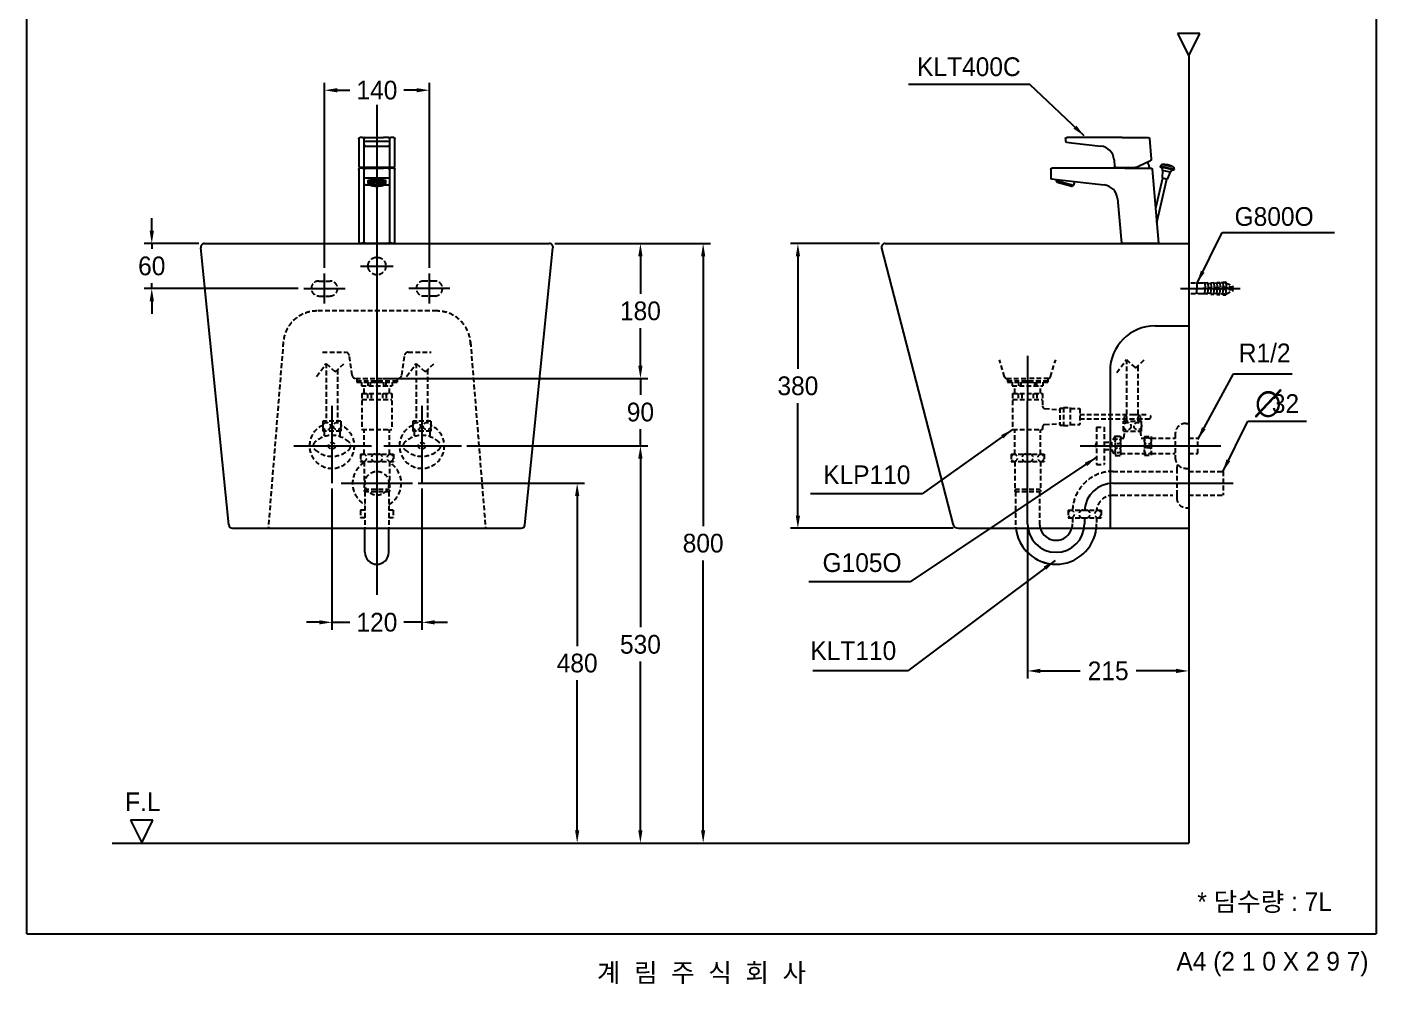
# Model space of a CAD drawing. Header units: millimetres. Extents: x 0 to 1800, y -67 to 2530.
# Drawn here: x 0 to 1800, y -67 to 1210 of the extents above; entities that cross this region are included whole.
import ezdxf
from ezdxf.enums import TextEntityAlignment as Align
from ezdxf.lldxf.tags import DXFTag

# ---------------------------------------------------------------- set-up
doc = ezdxf.new("R2010")
doc.units = ezdxf.units.MM
doc.linetypes.add('DASHED2', pattern=[9.525, 6.35, -3.175])
doc.layers.get('Defpoints').update_dxf_attribs({"color": 1})
for name, color, linetype in [('TEXT', 7, 'Continuous'), ('내부선 및 부속', 4, 'Continuous'), ('도각라인', 255, 'Continuous'), ('외형선', 3, 'Continuous'), ('점선', 6, 'DASHED2'), ('중심선', 1, 'DASHED'), ('치수선', 7, 'Continuous')]:
    doc.layers.add(name, color=color, linetype=linetype)
doc.styles.add('____', font='')
doc.styles.add('타이틀', font='H2GTRM.TTF', dxfattribs={"height": 25})
doc.styles.get('____').set_extended_font_data('굴림')
tags = doc.linetypes.add('DASHDOT', pattern=[70, 31, -13, 13, -13]).pattern_tags.tags
tags[10:11] = [DXFTag(74, 4), DXFTag(75, 0), DXFTag(340, '0'), DXFTag(46, 0.0), DXFTag(50, 0.0), DXFTag(44, 0.0), DXFTag(45, 0.0)]
tags[8:9] = [DXFTag(74, 4), DXFTag(75, 0), DXFTag(340, '0'), DXFTag(46, 0.0), DXFTag(50, 0.0), DXFTag(44, 0.0), DXFTag(45, 0.0)]
tags[6:7] = [DXFTag(74, 4), DXFTag(75, 0), DXFTag(340, '0'), DXFTag(46, 0.0), DXFTag(50, 0.0), DXFTag(44, 0.0), DXFTag(45, 0.0)]
tags[4:5] = [DXFTag(74, 4), DXFTag(75, 0), DXFTag(340, '0'), DXFTag(46, 0.0), DXFTag(50, 0.0), DXFTag(44, 0.0), DXFTag(45, 0.0)]
tags = doc.linetypes.add('DASHED', pattern=[25.72, 12.86, -12.86]).pattern_tags.tags
tags[6:7] = [DXFTag(74, 4), DXFTag(75, 0), DXFTag(340, '0'), DXFTag(46, 0.0), DXFTag(50, 0.0), DXFTag(44, 0.0), DXFTag(45, 0.0)]
tags[4:5] = [DXFTag(74, 4), DXFTag(75, 0), DXFTag(340, '0'), DXFTag(46, 0.0), DXFTag(50, 0.0), DXFTag(44, 0.0), DXFTag(45, 0.0)]
doc.dimstyles.new('MSADIM', dxfattribs={"dimtxt": 33, "dimasz": 17, "dimexe": 10, "dimexo": 7.5, "dimgap": 10, "dimtad": 0, "dimtih": 1, "dimtoh": 1, "dimdec": 0, "dimzin": 1, "dimdsep": 46, "dimtxsty": '____', "dimcen": 11.25, "dimadec": 0, "dimazin": 0, "dimtfac": 1, "dimtdec": 0, "dimtix": 1, "dimtmove": 0, "dimatfit": 3, "dimfxl": 0, "dimtolj": 1, "dimtzin": 1, "dimarcsym": 0})

# ---------------------------------------------------------------- blocks, each defined once
blk = doc.blocks.new('*D4')
at = {"layer": 'Defpoints', "color": 0, "linetype": 'Continuous'}
for p in [(236.9, 921.3), (166.5, 861.3), (369.4, 861.3)]:
    blk.add_point(p, dxfattribs=at)
at = {"layer": '치수선', "color": 0, "linetype": 'Continuous', "lineweight": -2}
for p, q in [((166.5, 938.3), (166.5, 955.3)), ((229.4, 921.3), (156.5, 921.3)), ((166.5, 921.3), (166.5, 914.2)), ((166.5, 861.3), (166.5, 868.5)), ((361.9, 861.3), (156.5, 861.3)), ((166.5, 844.3), (166.5, 827.3))]:
    blk.add_line(p, q, dxfattribs=at)
at = {"layer": '치수선', "color": 0, "linetype": 'Continuous'}
for points in [[(163.7, 938.3), (169.4, 938.3), (166.5, 921.3)], [(163.7, 844.3), (169.4, 844.3), (166.5, 861.3)]]:
    blk.add_solid(points, dxfattribs=at)
at = {"layer": '치수선', "color": 0, "linetype": 'Continuous', "insert": (166.5, 891.3), "char_height": 25, "attachment_point": 5, "style": '____'}
blk.add_mtext('\\A1;60', dxfattribs=at)
blk = doc.blocks.new('*D5')
at = {"layer": 'Defpoints', "color": 0, "linetype": 'Continuous'}
for p in [(1028.6, 921.3), (1145.1, 921.3), (1243.1, 541.3)]:
    blk.add_point(p, dxfattribs=at)
at = {"layer": '치수선', "color": 0, "linetype": 'Continuous', "lineweight": -2}
for p, q in [((1137.6, 921.3), (1018.6, 921.3)), ((1028.6, 904.3), (1028.6, 754.2)), ((1028.6, 558.3), (1028.6, 708.5)), ((1235.6, 541.3), (1018.6, 541.3))]:
    blk.add_line(p, q, dxfattribs=at)
at = {"layer": '치수선', "color": 0, "linetype": 'Continuous'}
for points in [[(1025.8, 904.3), (1031.5, 904.3), (1028.6, 921.3)], [(1025.8, 558.3), (1031.5, 558.3), (1028.6, 541.3)]]:
    blk.add_solid(points, dxfattribs=at)
at = {"layer": '치수선', "color": 0, "linetype": 'Continuous', "insert": (1028.6, 731.3), "char_height": 25, "attachment_point": 5, "style": '____'}
blk.add_mtext('\\A1;380', dxfattribs=at)
blk = doc.blocks.new('824')
at = {"layer": '내부선 및 부속', "linetype": 'Continuous'}
for p, q in [((12046.6, -6131.1), (12046.6, -6167.8)), ((12051.7, -6129.6), (12048.1, -6129.6)), ((12051.7, -6129.6), (12055.1, -6129.6)), ((12053.6, -6135), (12053.6, -6131.1)), ((12053.6, -6139.4), (12053.6, -6135)), ((12055.1, -6129.6), (12061.6, -6129.6)), ((12061.6, -6129.6), (12079.6, -6129.6)), ((12061.6, -6134.2), (12079.6, -6134.2)), ((12086.1, -6129.6), (12079.6, -6129.6)), ((12086.1, -6129.6), (12089.5, -6129.6)), ((12087.6, -6131.1), (12087.6, -6135)), ((12087.6, -6135), (12087.6, -6139.4)), ((12093.1, -6129.6), (12089.5, -6129.6)), ((12094.6, -6167.8), (12094.6, -6131.1)), ((12053.6, -6158.9), (12053.6, -6139.4)), ((12055.1, -6140.9), (12086.1, -6140.9)), ((12087.6, -6139.4), (12087.6, -6158.9)), ((12046.6, -6172), (12046.6, -6270.5)), ((12051.7, -6170.5), (12048.1, -6170.5)), ((12051.7, -6169.5), (12048.2, -6169.5)), ((12055.1, -6169.5), (12051.7, -6169.5)), ((12051.7, -6170.5), (12055.1, -6170.5)), ((12053.6, -6168), (12053.6, -6158.9)), ((12053.6, -6184), (12053.6, -6172)), ((12086.1, -6169.5), (12055.1, -6169.5)), ((12055.1, -6170.5), (12061.6, -6170.5)), ((12061.6, -6170.5), (12079.6, -6170.5)), ((12086.1, -6170.5), (12079.6, -6170.5)), ((12089.5, -6169.5), (12086.1, -6169.5)), ((12086.1, -6170.5), (12089.5, -6170.5)), ((12087.6, -6158.9), (12087.6, -6168)), ((12087.6, -6172), (12087.6, -6184)), ((12093, -6169.5), (12089.5, -6169.5)), ((12093.1, -6170.5), (12089.5, -6170.5)), ((12094.6, -6270.5), (12094.6, -6172)), ((12053.6, -6191.2), (12053.6, -6184)), ((12053.6, -6210.7), (12053.6, -6191.2)), ((12058.6, -6186.8), (12058.6, -6189.8)), ((12059.3, -6191.3), (12060.4, -6192.2)), ((12061.6, -6183.3), (12079.6, -6183.3)), ((12080.9, -6192.2), (12081.9, -6191.3)), ((12082.6, -6189.8), (12082.6, -6186.8)), ((12087.6, -6184), (12087.6, -6191.2)), ((12087.6, -6191.2), (12087.6, -6210.7)), ((12055.1, -6192.7), (12061.1, -6192.7)), ((12080.2, -6192.7), (12086.1, -6192.7)), ((12053.6, -6270.5), (12053.6, -6210.7)), ((12087.6, -6210.7), (12087.6, -6270.5)), ((12046.6, -6270.5), (12050.4, -6270.5)), ((12048.3, -6270.5), (12048.3, -6271)), ((12048.3, -6271), (12092.9, -6271)), ((12053.6, -6270.5), (12050.4, -6270.5)), ((12055.1, -6270.5), (12053.6, -6270.5)), ((12055.1, -6270.5), (12086.1, -6270.5)), ((12087.6, -6270.5), (12086.1, -6270.5)), ((12090.8, -6270.5), (12087.6, -6270.5)), ((12090.8, -6270.5), (12094.6, -6270.5)), ((12092.9, -6270.5), (12092.9, -6271))]:
    blk.add_line(p, q, dxfattribs=at)
at = {"layer": '내부선 및 부속', "linetype": 'Continuous', "extrusion": (0, 0, -1)}
for centre, start, end in [((-12048.1, -6131.1), 359.9924, 90), ((-12086.1, -6131.1), 90, 180), ((-12093.1, -6131.1), 90, 179.8347), ((-12048.1, -6172), 359.9924, 90), ((-12055.1, -6168), 270, 0), ((-12086.1, -6168), 180, 270), ((-12093.1, -6172), 90, 179.8347)]:
    blk.add_arc(centre, 1.5, start, end, dxfattribs=at)
at = {"layer": '내부선 및 부속', "linetype": 'Continuous'}
for centre, start, end in [((12055.1, -6131.1), 90, 180), ((12055.1, -6172), 90, 180), ((12086.1, -6172), 0, 90)]:
    blk.add_arc(centre, 1.5, start, end, dxfattribs=at)
at = {"layer": '내부선 및 부속', "linetype": 'Continuous', "extrusion": (0, 0, -1)}
for centre, major_axis, ratio, start_param, end_param in [((12061.6, -6135), (-8, 0), 0.092563, 0, 1.570796), ((12079.6, -6135), (-8, 0), 0.092563, 1.570796, 3.141593), ((12061.6, -6184), (-8, 0), 0.091981, 0, 1.570796), ((12070.6, -6186.8), (-12, 0), 0.113751, 0, 1.570796), ((12070.6, -6186.8), (-12, 0), 0.113751, 1.570796, 3.141593), ((12079.6, -6184), (-8, 0), 0.091981, 1.570796, 3.141593)]:
    blk.add_ellipse(centre, major_axis=major_axis, ratio=ratio, start_param=start_param, end_param=end_param, dxfattribs=at)
at = {"layer": '내부선 및 부속', "linetype": 'Continuous'}
for centre, major_axis, ratio, start_param, end_param in [((12055.1, -6139.4), (1.5, 0), 0.993573, 3.141593, 4.712389), ((12086.1, -6139.4), (-1.5, 0), 0.993573, 1.570796, 3.141593), ((12093, -6168), (0, 1.5), 0.99582, 3.141593, 4.704399), ((12055.1, -6191.2), (1.5, 0), 0.993653, 3.141593, 4.712389), ((12070.6, -6190.4), (11.7, 0), 0.258819, 0, 3.416482), ((12070.6, -6189.8), (-12, 0), 0.258819, 3.141593, 6.283185), ((12070.6, -6189.8), (-12, 0), 0.258819, 0, 0.003534), ((12070.6, -6191.5), (-10.6, 0), 0.258819, 2.870336, 6.283185), ((12070.6, -6191.5), (-10.6, 0), 0.258819, 0, 0.286278), ((12070.6, -6191.1), (9.5, 0), 0.258819, 3.146403, 6.283185), ((12070.6, -6189.7), (8.9, 0), 0.258819, 3.424925, 6.002013), ((12070.6, -6190.4), (11.7, 0), 0.258819, 6.01183, 6.283185), ((12086.1, -6191.2), (-1.5, 0), 0.993653, 1.570796, 3.141593)]:
    blk.add_ellipse(centre, major_axis=major_axis, ratio=ratio, start_param=start_param, end_param=end_param, dxfattribs=at)
for major_axis in [(10.3, 0), (-10, 0)]:
    blk.add_ellipse((12070.6, -6191.6), major_axis=major_axis, ratio=0.258819, dxfattribs=at)
for points, knots in [([(12046.6, -6167.8), (12046.6, -6167.9), (12046.6, -6168.1), (12046.7, -6168.4), (12046.9, -6168.8), (12047.2, -6169.1), (12047.4, -6169.3), (12047.6, -6169.3), (12048.2, -6169.5)], [0, 0, 0, 0, 0.177252, 0.36794, 0.557618, 0.747896, 0.951306, 1, 1, 1, 1]), ([(12093.6, -6169.4), (12093.6, -6169.4), (12093.7, -6169.3), (12093.9, -6169.2), (12094.3, -6168.9), (12094.5, -6168.6), (12094.6, -6168.2), (12094.6, -6168), (12094.6, -6167.9), (12094.6, -6167.9)], [0, 0, 0, 0, 0.000331, 0.196363, 0.409357, 0.605115, 0.791239, 0.977118, 1, 1, 1, 1]), ([(12058.6, -6189.8), (12058.6, -6189.9), (12058.7, -6190.2), (12058.8, -6190.6), (12059.1, -6191), (12059.3, -6191.2), (12059.4, -6191.3)], [0, 0, 0, 0, 0.23314, 0.480261, 0.737393, 1, 1, 1, 1]), ([(12061.1, -6191.1), (12061.1, -6191.1), (12061.1, -6191.1), (12061.1, -6191), (12061.3, -6190.9), (12061.5, -6190.7), (12061.8, -6190.5), (12062.2, -6190.3), (12062.7, -6190.1), (12063.4, -6189.9), (12064, -6189.7), (12064.5, -6189.6), (12064.8, -6189.5)], [0, 0, 0, 0, 0.051224, 0.156664, 0.256353, 0.362171, 0.466964, 0.573358, 0.681951, 0.792357, 0.904089, 1, 1, 1, 1]), ([(12062, -6190.4), (12062, -6190.4), (12062.1, -6190.5), (12062.5, -6190.7), (12063, -6190.9), (12063.7, -6191.2), (12064.4, -6191.4), (12065.2, -6191.5), (12066.1, -6191.7), (12067, -6191.8), (12067.9, -6191.9), (12068.9, -6192), (12069.9, -6192), (12071, -6192), (12072, -6192), (12073, -6191.9), (12073.9, -6191.8), (12074.9, -6191.7), (12075.7, -6191.6), (12076.6, -6191.4), (12077.3, -6191.2), (12078, -6191), (12078.6, -6190.8), (12079, -6190.6), (12079.2, -6190.4), (12079.3, -6190.4)], [0, 0, 0, 0, 0.003454, 0.050866, 0.099225, 0.146792, 0.193671, 0.240088, 0.286206, 0.332128, 0.377921, 0.423631, 0.46929, 0.514925, 0.560557, 0.606202, 0.65188, 0.697618, 0.743448, 0.789417, 0.83559, 0.882068, 0.929009, 0.976654, 1, 1, 1, 1]), ([(12077.4, -6189.7), (12077.6, -6189.8), (12078.1, -6189.9), (12078.6, -6190.1), (12079.2, -6190.3), (12079.6, -6190.5), (12079.9, -6190.7), (12080, -6190.9), (12080.1, -6191), (12080.1, -6191.1), (12080.1, -6191.1)], [0, 0, 0, 0, 0.111736, 0.243452, 0.37385, 0.502384, 0.628441, 0.751817, 0.874334, 1, 1, 1, 1]), ([(12081.8, -6191.3), (12081.9, -6191.2), (12082.1, -6191), (12082.4, -6190.7), (12082.6, -6190.3), (12082.6, -6190), (12082.6, -6189.8), (12082.6, -6189.8)], [0, 0, 0, 0, 0.247388, 0.5004, 0.731101, 0.951692, 1, 1, 1, 1]), ([(12060.4, -6192.2), (12060.5, -6192.3), (12060.6, -6192.4), (12061, -6192.7), (12061.5, -6192.9), (12062.2, -6193.2), (12062.9, -6193.4), (12063.7, -6193.6), (12064.6, -6193.8), (12065.5, -6193.9), (12066.5, -6194.1), (12067.5, -6194.2), (12068.6, -6194.2), (12069.4, -6194.3), (12069.8, -6194.3), (12069.9, -6194.3)], [0, 0, 0, 0, 0.027121, 0.114091, 0.204284, 0.293468, 0.381444, 0.468535, 0.55503, 0.641125, 0.726949, 0.812588, 0.898105, 0.983546, 1, 1, 1, 1]), ([(12072.1, -6194.3), (12072.2, -6194.3), (12072.6, -6194.2), (12073.3, -6194.2), (12074.4, -6194.1), (12075.4, -6194), (12076.3, -6193.9), (12077.2, -6193.7), (12078, -6193.5), (12078.8, -6193.3), (12079.5, -6193), (12080.1, -6192.8), (12080.5, -6192.5), (12080.8, -6192.3), (12080.9, -6192.2)], [0, 0, 0, 0, 0.014224, 0.104177, 0.194187, 0.284291, 0.374538, 0.464992, 0.555745, 0.646928, 0.738744, 0.831494, 0.925594, 1, 1, 1, 1])]:
    blk.add_open_spline(points, degree=3, knots=knots, dxfattribs=at)
for points, degree in [([(12049.8, -6169.5), (12049.7, -6169.8), (12049.7, -6170.1), (12049.6, -6170.5)], 3), ([(12091.6, -6170.5), (12091.6, -6170.1), (12091.5, -6169.8), (12091.5, -6169.5)], 3), ([(12094.5, -6168), (12094.6, -6168), (12094.6, -6167.9), (12094.6, -6167.9)], 3), ([(12069.9, -6194.3), (12070.5, -6194.3)], 1), ([(12070.5, -6194.3), (12070.6, -6194.3)], 1), ([(12070.6, -6194.3), (12071.4, -6194.3), (12072.1, -6194.3)], 2)]:
    blk.add_open_spline(points, degree=degree, dxfattribs=at)
blk = doc.blocks.new('853')
at = {"layer": '내부선 및 부속', "linetype": 'Continuous'}
for p, q in [((10890.9, -5930.3), (10890.9, -5933.5)), ((10892.3, -5935), (10898.8, -5935.7)), ((10898.9, -5928.8), (10892.4, -5928.8)), ((10898.8, -5935.7), (10937.8, -5940.1)), ((10954.7, -5928.8), (10898.9, -5928.8)), ((10966.4, -5928.8), (10954.7, -5928.8)), ((10966.4, -5928.8), (11001.2, -5928.8)), ((11002.7, -5930.2), (11005.1, -5957.8)), ((10870.9, -5971.2), (10870.9, -5982.5)), ((10878.9, -5969.7), (10872.4, -5969.7)), ((10958.3, -5969.7), (10878.9, -5969.7)), ((10955.4, -5958.3), (10956.2, -5967.3)), ((10957.7, -5968.7), (10969.6, -5968.7)), ((10970, -5969.7), (10958.3, -5969.7)), ((10969.6, -5968.7), (10979.8, -5968.7)), ((10970, -5969.7), (11004.8, -5969.7)), ((10988.3, -5966.8), (11004.3, -5959.3)), ((11006.3, -5971.1), (11014.9, -6069.7)), ((11017.1, -5967), (11016.9, -5968)), ((11035.4, -5972.2), (11016.9, -5968)), ((11019.4, -5964.5), (11017.1, -5967)), ((11035.6, -5971.3), (11017.1, -5967)), ((11034.7, -5968.1), (11019.4, -5964.5)), ((11020.3, -5972.6), (11019.8, -5982.6)), ((11030.3, -5974.9), (11020.3, -5972.6)), ((11030.3, -5974.9), (11026.4, -5984.1)), ((11034.7, -5968.1), (11035.6, -5971.3)), ((11035.6, -5971.3), (11035.4, -5972.2)), ((10872.3, -5984), (10878.8, -5984.7)), ((10878.2, -5985.9), (10878.5, -5984.7)), ((10878.2, -5985.9), (10889.8, -5989)), ((10879.1, -5987.9), (10878.3, -5986.6)), ((10878.3, -5986.6), (10900.9, -5992.7)), ((10878.8, -5984.7), (10942.3, -5991.9)), ((10879.4, -5988.2), (10899.3, -5993.5)), ((10889.8, -5989), (10901.4, -5992.1)), ((10899.3, -5993.5), (10899.3, -5993.5)), ((10900.9, -5992.7), (10899.7, -5993.4)), ((10902.7, -5987.4), (10901.4, -5992.1)), ((11020.2, -5983.1), (11010.9, -6023.3)), ((11012.5, -6042.3), (11025.9, -5984.4)), ((11019.8, -5982.6), (11026.4, -5984.1)), ((11025.9, -5984.4), (11020.1, -5983.1)), ((10960, -6010), (10965.2, -6069.7)), ((10965.2, -6069.7), (11014.9, -6069.7)), ((10967.8, -6069.7), (10967.8, -6070.2)), ((11012.3, -6070.2), (10967.8, -6070.2)), ((11012.3, -6069.7), (11012.3, -6070.2))]:
    blk.add_line(p, q, dxfattribs=at)
at = {"layer": '내부선 및 부속', "linetype": 'Continuous', "extrusion": (0, 0, -1)}
for centre, start, end in [((-10892.4, -5930.3), 0, 90), ((-11001.2, -5930.3), 90, 174.8771), ((-11003.6, -5958), 175.3287, 245), ((-10872.4, -5971.2), 0, 90), ((-10957.7, -5967.2), 270, 355), ((-11004.8, -5971.2), 90, 174.8771)]:
    blk.add_arc(centre, 1.5, start, end, dxfattribs=at)
at = {"layer": '내부선 및 부속', "linetype": 'Continuous'}
for centre, radius, start, end in [((10892.4, -5933.5), 1.5, 180, 263.5007), ((10935.5, -5960), 20, 5, 83.5007), ((11015.8, -5972.3), 4.5, 357, 76.4326), ((11021, -5992.5), 28, 60.7469, 93.2531), ((11034.4, -5976.6), 4.5, 77.5674, 157), ((10872.4, -5982.5), 1.5, 180, 263.5412), ((10879.2, -5986.1), 1, 165, 210), ((10879.5, -5987.7), 0.5, 210, 255), ((10899.4, -5993), 0.5, 255, 300), ((10900.4, -5991.8), 1, 300, 345), ((10940, -6011.8), 20, 5, 83.5412), ((11020.3, -5982.6), 0.5, 177, 251.6668), ((11025.9, -5983.9), 0.5, 262.3332, 337)]:
    blk.add_arc(centre, radius, start, end, dxfattribs=at)
for points in [[(10960.6, -5969.7), (10960.6, -5969.4), (10960.7, -5969), (10960.7, -5968.7)], [(10979.8, -5968.7), (10982.7, -5968.7), (10985.6, -5968), (10988.3, -5966.8)]]:
    blk.add_open_spline(points, degree=3, dxfattribs=at)
blk.add_open_spline([(10999.6, -5961.5), (10999.7, -5961.7), (11000.3, -5962.6), (11001, -5964.1), (11001.8, -5966.2), (11002.3, -5968), (11002.5, -5969.2), (11002.6, -5969.7)], degree=3, knots=[0, 0, 0, 0, 0.089243, 0.345381, 0.587592, 0.83899, 1, 1, 1, 1], dxfattribs=at)
blk = doc.blocks.new('*D10')
at = {"layer": 'Defpoints', "color": 0, "linetype": 'Continuous'}
for p in [(536.9, 1125.9), (396.9, 881.3), (536.9, 881.3)]:
    blk.add_point(p, dxfattribs=at)
at = {"layer": '치수선', "color": 0, "linetype": 'Continuous', "lineweight": -2}
for p, q in [((396.9, 888.8), (396.9, 1135.9)), ((536.9, 888.8), (536.9, 1135.9)), ((413.9, 1125.9), (430.9, 1125.9)), ((519.9, 1125.9), (502.8, 1125.9))]:
    blk.add_line(p, q, dxfattribs=at)
at = {"layer": '치수선', "color": 0, "linetype": 'Continuous'}
for points in [[(413.9, 1128.7), (413.9, 1123.1), (396.9, 1125.9)], [(519.9, 1128.7), (519.9, 1123.1), (536.9, 1125.9)]]:
    blk.add_solid(points, dxfattribs=at)
at = {"layer": '치수선', "color": 0, "linetype": 'Continuous', "insert": (466.9, 1125.9), "char_height": 25, "attachment_point": 5, "style": '____'}
blk.add_mtext('\\A1;140', dxfattribs=at)
blk = doc.blocks.new('*D11')
at = {"layer": 'Defpoints', "color": 0, "linetype": 'Continuous'}
for p in [(406.9, 601.7), (526.9, 601.7), (526.9, 415.8)]:
    blk.add_point(p, dxfattribs=at)
at = {"layer": '치수선', "color": 0, "linetype": 'Continuous', "lineweight": -2}
for p, q in [((406.9, 594.2), (406.9, 405.8)), ((526.9, 594.2), (526.9, 405.8)), ((389.9, 415.8), (372.9, 415.8)), ((406.9, 415.8), (430.9, 415.8)), ((526.9, 415.8), (502.8, 415.8)), ((543.9, 415.8), (560.9, 415.8))]:
    blk.add_line(p, q, dxfattribs=at)
at = {"layer": '치수선', "color": 0, "linetype": 'Continuous'}
for points in [[(389.9, 418.6), (389.9, 413), (406.9, 415.8)], [(543.9, 418.6), (543.9, 413), (526.9, 415.8)]]:
    blk.add_solid(points, dxfattribs=at)
at = {"layer": '치수선', "color": 0, "linetype": 'Continuous', "insert": (466.9, 415.8), "char_height": 25, "attachment_point": 5, "style": '____'}
blk.add_mtext('\\A1;120', dxfattribs=at)
blk = doc.blocks.new('*D12')
at = {"layer": 'Defpoints', "color": 0, "linetype": 'Continuous'}
for p in [(514.4, 601.3), (645.3, 121.3), (734.1, 121.3)]:
    blk.add_point(p, dxfattribs=at)
at = {"layer": '치수선', "color": 0, "linetype": 'Continuous', "lineweight": -2}
for p, q in [((521.9, 601.3), (744.1, 601.3)), ((734.1, 584.3), (734.1, 384.2)), ((734.1, 138.3), (734.1, 338.5)), ((652.8, 121.3), (744.1, 121.3))]:
    blk.add_line(p, q, dxfattribs=at)
at = {"layer": '치수선', "color": 0, "linetype": 'Continuous'}
for points in [[(731.3, 584.3), (736.9, 584.3), (734.1, 601.3)], [(731.3, 138.3), (736.9, 138.3), (734.1, 121.3)]]:
    blk.add_solid(points, dxfattribs=at)
at = {"layer": '치수선', "color": 0, "linetype": 'Continuous', "insert": (734.1, 361.3), "char_height": 25, "attachment_point": 5, "style": '____'}
blk.add_mtext('\\A1;480', dxfattribs=at)
blk = doc.blocks.new('*D13')
at = {"layer": 'Defpoints', "color": 0, "linetype": 'Continuous'}
for p in [(579.6, 651.3), (818.5, 651.3), (805.1, 121.3)]:
    blk.add_point(p, dxfattribs=at)
at = {"layer": '치수선', "color": 0, "linetype": 'Continuous', "lineweight": -2}
for p, q in [((587.1, 651.3), (828.5, 651.3)), ((818.5, 634.3), (818.5, 409.2)), ((818.5, 138.3), (818.5, 363.5)), ((812.6, 121.3), (828.5, 121.3))]:
    blk.add_line(p, q, dxfattribs=at)
at = {"layer": '치수선', "color": 0, "linetype": 'Continuous'}
for points in [[(815.6, 634.3), (821.3, 634.3), (818.5, 651.3)], [(815.6, 138.3), (821.3, 138.3), (818.5, 121.3)]]:
    blk.add_solid(points, dxfattribs=at)
at = {"layer": '치수선', "color": 0, "linetype": 'Continuous', "insert": (818.5, 386.3), "char_height": 25, "attachment_point": 5, "style": '____'}
blk.add_mtext('\\A1;530', dxfattribs=at)
blk = doc.blocks.new('*D14')
at = {"layer": 'Defpoints', "color": 0, "linetype": 'Continuous'}
for p in [(466.9, 741.3), (818.5, 741.3), (818.5, 651.3)]:
    blk.add_point(p, dxfattribs=at)
at = {"layer": '치수선', "color": 0, "linetype": 'Continuous', "lineweight": -2}
for p, q in [((818.5, 758.3), (818.5, 775.3)), ((474.4, 741.3), (828.5, 741.3)), ((818.5, 741.3), (818.5, 719.2)), ((818.5, 651.3), (818.5, 673.5)), ((826, 651.3), (828.5, 651.3)), ((818.5, 634.3), (818.5, 617.3))]:
    blk.add_line(p, q, dxfattribs=at)
at = {"layer": '치수선', "color": 0, "linetype": 'Continuous'}
for points in [[(815.6, 758.3), (821.3, 758.3), (818.5, 741.3)], [(815.6, 634.3), (821.3, 634.3), (818.5, 651.3)]]:
    blk.add_solid(points, dxfattribs=at)
at = {"layer": '치수선', "color": 0, "linetype": 'Continuous', "insert": (818.5, 696.3), "char_height": 25, "attachment_point": 5, "style": '____'}
blk.add_mtext('\\A1;90', dxfattribs=at)
blk = doc.blocks.new('*D15')
at = {"layer": 'Defpoints', "color": 0, "linetype": 'Continuous'}
for p in [(696.9, 921.3), (495, 741.3), (818.5, 741.3)]:
    blk.add_point(p, dxfattribs=at)
at = {"layer": '치수선', "color": 0, "linetype": 'Continuous', "lineweight": -2}
for p, q in [((704.4, 921.3), (828.5, 921.3)), ((818.5, 904.3), (818.5, 854.2)), ((818.5, 758.3), (818.5, 808.5)), ((502.5, 741.3), (828.5, 741.3))]:
    blk.add_line(p, q, dxfattribs=at)
at = {"layer": '치수선', "color": 0, "linetype": 'Continuous'}
for points in [[(815.6, 904.3), (821.3, 904.3), (818.5, 921.3)], [(815.6, 758.3), (821.3, 758.3), (818.5, 741.3)]]:
    blk.add_solid(points, dxfattribs=at)
at = {"layer": '치수선', "color": 0, "linetype": 'Continuous', "insert": (818.5, 831.3), "char_height": 25, "attachment_point": 5, "style": '____'}
blk.add_mtext('\\A1;180', dxfattribs=at)
blk = doc.blocks.new('*D16')
at = {"layer": 'Defpoints', "color": 0, "linetype": 'Continuous'}
for p in [(696.9, 921.3), (828.5, 121.3), (902.2, 121.3)]:
    blk.add_point(p, dxfattribs=at)
at = {"layer": '치수선', "color": 0, "linetype": 'Continuous', "lineweight": -2}
for p, q in [((704.4, 921.3), (912.2, 921.3)), ((902.2, 904.3), (902.2, 544.2)), ((902.2, 138.3), (902.2, 498.5)), ((836, 121.3), (912.2, 121.3))]:
    blk.add_line(p, q, dxfattribs=at)
at = {"layer": '치수선', "color": 0, "linetype": 'Continuous'}
for points in [[(899.4, 904.3), (905, 904.3), (902.2, 921.3)], [(899.4, 138.3), (905, 138.3), (902.2, 121.3)]]:
    blk.add_solid(points, dxfattribs=at)
at = {"layer": '치수선', "color": 0, "linetype": 'Continuous', "insert": (902.2, 521.3), "char_height": 25, "attachment_point": 5, "style": '____'}
blk.add_mtext('\\A1;800', dxfattribs=at)
blk = doc.blocks.new('*D17')
at = {"layer": 'Defpoints', "color": 0, "linetype": 'Continuous'}
for p in [(1335.1, 547.3), (1550.1, 416.7), (1335.1, 350.9)]:
    blk.add_point(p, dxfattribs=at)
at = {"layer": '치수선', "color": 0, "linetype": 'Continuous', "lineweight": -2}
for p, q in [((1335.1, 539.8), (1335.1, 340.9)), ((1550.1, 409.2), (1550.1, 340.9)), ((1352.1, 350.9), (1405.3, 350.9)), ((1533.1, 350.9), (1479.9, 350.9))]:
    blk.add_line(p, q, dxfattribs=at)
at = {"layer": '치수선', "color": 0, "linetype": 'Continuous'}
for points in [[(1352.1, 353.8), (1352.1, 348.1), (1335.1, 350.9)], [(1533.1, 353.8), (1533.1, 348.1), (1550.1, 350.9)]]:
    blk.add_solid(points, dxfattribs=at)
at = {"layer": '치수선', "color": 0, "linetype": 'Continuous', "insert": (1442.6, 350.9), "char_height": 25, "attachment_point": 5, "style": '____'}
blk.add_mtext('\\A1;215', dxfattribs=at)

msp = doc.modelspace()

# ---------------------------------------------------------------- linework, layer by layer
at = {"layer": '내부선 및 부속', "linetype": 'Continuous'}
for p, q in [((1505.1, 811.3), (1550.1, 811.3)), ((1445.1, 751.3), (1445.1, 541.3)), ((450.9, 509.3), (450.9, 541.3)), ((482.9, 509.3), (482.9, 541.3))]:
    msp.add_line(p, q, dxfattribs=at)
for centre, radius, start, end in [((1505.1, 751.3), 60, 90, 180), ((1373.1, 547.3), 54, 186.3794, 353.6206), ((1373.1, 547.3), 54, 186.3794, 261.8699), ((1373.1, 547.3), 22, 195.8266, 344.1734), ((466.9, 509.3), 16, 180, 0)]:
    msp.add_arc(centre, radius, start, end, dxfattribs=at)
at = {"layer": '도각라인', "color": 7}
for p, q in [((0, 0), (0, 2530)), ((1800, 2530), (1800, 0)), ((0, 0), (1800, 0))]:
    msp.add_line(p, q, dxfattribs=at)
at = {"layer": '외형선', "linetype": 'Continuous'}
for p, q in [((1565.1, 1201.7), (1535.1, 1201.7)), ((1535.1, 1201.7), (1550.1, 1171.7)), ((1550.1, 1171.7), (1565.1, 1201.7)), ((1550.1, 1171.7), (1550.1, 121.3)), ((168.1, 151.7), (138.1, 151.7)), ((138.1, 151.7), (153.1, 121.7)), ((153.1, 121.7), (168.1, 151.7)), ((113.5, 121.3), (1550.1, 121.3))]:
    msp.add_line(p, q, dxfattribs=at)
at = {"layer": '외형선'}
for p, q in [((236.9, 921.3), (696.9, 921.3)), ((1145.1, 921.3), (1550.1, 921.3)), ((1550.1, 921.3), (1550.1, 541.3)), ((269.4, 545.8), (231.9, 915.8)), ((664.3, 545.8), (701.8, 915.8)), ((1140.3, 915.1), (1235.4, 547.3)), ((274.4, 541.3), (659.4, 541.3)), ((1243.1, 541.3), (1550.1, 541.3))]:
    msp.add_line(p, q, dxfattribs=at)
for centre, radius, start, end in [((236.9, 916.3), 5, 90, 185.7872), ((696.9, 916.3), 5, 354.2128, 90), ((1145.1, 916.3), 5, 90, 194.4983), ((274.4, 546.3), 5, 180, 270), ((659.4, 546.3), 5, 270, 0), ((1243.1, 549.3), 8, 194.4983, 270)]:
    msp.add_arc(centre, radius, start, end, dxfattribs=at)
at = {"layer": '점선'}
for p, q in [((389.4, 871.3), (404.4, 871.3)), ((544.4, 871.3), (529.4, 871.3)), ((1568.7, 868.3), (1550.1, 868.3)), ((1561.1, 868.3), (1561.1, 861.3)), ((1575.7, 868.7), (1568.7, 868.3)), ((1571.7, 868.5), (1572.1, 861.5)), ((1599.7, 869), (1571.8, 867.5)), ((1575.7, 868.7), (1576.1, 861.7)), ((1579.7, 868.9), (1583.7, 869.1)), ((1579.7, 868.9), (1580.1, 861.9)), ((1583.7, 869.1), (1584.1, 862.1)), ((1587.7, 869.3), (1591.7, 869.5)), ((1587.7, 869.3), (1588.1, 862.3)), ((1591.7, 869.5), (1592.1, 862.6)), ((1595.7, 869.8), (1599.7, 870)), ((1595.7, 869.8), (1596.1, 862.8)), ((1599.7, 870), (1600.1, 863)), ((1599.7, 869), (1610, 863.5)), ((389.4, 851.3), (404.4, 851.3)), ((544.4, 851.3), (529.4, 851.3)), ((1568.7, 854.3), (1550.1, 854.3)), ((1561.1, 854.3), (1561.1, 861.3)), ((1575.7, 854), (1568.7, 854.3)), ((1610, 863.5), (1568.9, 861.3)), ((1610, 859.2), (1568.9, 861.3)), ((1571.7, 854.2), (1572.1, 861.2)), ((1599.7, 853.7), (1571.8, 855.2)), ((1575.7, 854), (1576.1, 861)), ((1579.7, 853.8), (1580.1, 860.8)), ((1579.7, 853.8), (1583.7, 853.6)), ((1583.7, 853.6), (1584.1, 860.5)), ((1587.7, 853.3), (1588.1, 860.3)), ((1587.7, 853.3), (1591.7, 853.1)), ((1591.7, 853.1), (1592.1, 860.1)), ((1595.7, 852.9), (1596.1, 859.9)), ((1595.7, 852.9), (1599.7, 852.7)), ((1603.1, 861.3), (1598, 862.9)), ((1603.1, 861.3), (1598, 859.8)), ((1599.7, 852.7), (1600.1, 859.7)), ((1599.7, 853.7), (1610, 859.2)), ((546.9, 831.3), (386.9, 831.3)), ((342, 790), (321.9, 541.3)), ((394.4, 776.3), (425, 776.3)), ((508.7, 776.3), (539.4, 776.3)), ((591.7, 790), (611.9, 541.3)), ((386.5, 743.9), (399.4, 761.3)), ((399.4, 761.3), (399.4, 684.1)), ((399.4, 761.3), (411.4, 750)), ((411.4, 750), (425.2, 763.1)), ((433.7, 745.6), (430, 772)), ((500, 745.6), (503.7, 772)), ((506.5, 743.9), (519.4, 761.3)), ((519.4, 761.3), (519.4, 684.1)), ((519.4, 761.3), (531.4, 750)), ((531.4, 750), (545.2, 763.1)), ((1304.5, 743.5), (1297.6, 766.3)), ((1365.7, 743.5), (1372.6, 766.3)), ((1454.2, 749), (1467, 766.5)), ((1467, 766.5), (1479.1, 755.2)), ((1467.6, 684.1), (1467.6, 766)), ((1479.1, 755.2), (1492.9, 768.2)), ((1482.6, 684.1), (1482.6, 758.5)), ((414.4, 752.8), (414.4, 684.1)), ((438.7, 741.3), (495, 741.3)), ((439.9, 741.3), (439.9, 736.3)), ((439.9, 738.3), (493.9, 738.3)), ((493.9, 741.3), (493.9, 736.3)), ((534.4, 752.8), (534.4, 684.1)), ((1307.3, 741.3), (1335.1, 741.3)), ((1308.1, 741.3), (1308.1, 736.3)), ((1308.1, 738.3), (1362.1, 738.3)), ((1362.9, 741.3), (1335.1, 741.3)), ((1362.1, 741.3), (1362.1, 736.3)), ((439.9, 736.3), (493.9, 736.3)), ((446.4, 736.3), (446.4, 731.3)), ((446.4, 731.3), (487.4, 731.3)), ((446.9, 721.3), (446.9, 673.3)), ((446.9, 721.3), (486.9, 721.3)), ((449.9, 721.3), (449.9, 731.3)), ((454.4, 721.3), (454.4, 713.3)), ((454.9, 736.3), (454.9, 731.3)), ((457.9, 736.3), (457.9, 731.3)), ((459.4, 721.3), (459.4, 713.3)), ((474.4, 721.3), (474.4, 713.3)), ((475.9, 736.3), (475.9, 731.3)), ((478.9, 736.3), (478.9, 731.3)), ((479.4, 721.3), (479.4, 713.3)), ((483.9, 721.3), (483.9, 731.3)), ((486.9, 721.3), (486.9, 676.6)), ((487.4, 736.3), (487.4, 731.3)), ((1308.1, 736.3), (1362.1, 736.3)), ((1314.6, 736.3), (1314.6, 731.3)), ((1314.6, 731.3), (1355.6, 731.3)), ((1315.1, 721.3), (1315.1, 673.3)), ((1315.1, 721.3), (1355.1, 721.3)), ((1318.1, 721.3), (1318.1, 731.3)), ((1322.6, 721.3), (1322.6, 713.3)), ((1323.1, 736.3), (1323.1, 731.3)), ((1326.1, 736.3), (1326.1, 731.3)), ((1327.6, 721.3), (1327.6, 713.3)), ((1342.6, 721.3), (1342.6, 713.3)), ((1344.1, 736.3), (1344.1, 731.3)), ((1347.1, 736.3), (1347.1, 731.3)), ((1347.6, 721.3), (1347.6, 713.3)), ((1352.1, 721.3), (1352.1, 731.3)), ((1355.1, 721.3), (1355.1, 704.1)), ((1355.6, 736.3), (1355.6, 731.3)), ((446.9, 713.3), (486.9, 713.3)), ((1315.1, 713.3), (1355.1, 713.3)), ((1383.1, 702.3), (1383.1, 678.3)), ((1383.1, 702.3), (1392.1, 702.3)), ((1392.1, 702.3), (1392.1, 678.3)), ((394.9, 684.1), (394.9, 671.1)), ((418.9, 684.1), (394.9, 684.1)), ((418.9, 684.1), (418.9, 671.1)), ((514.9, 684.1), (514.9, 671.1)), ((538.9, 684.1), (514.9, 684.1)), ((538.9, 684.1), (538.9, 671.1)), ((1357.8, 701.1), (1378.1, 699.3)), ((1378.1, 701.8), (1378.1, 678.8)), ((1378.1, 701.8), (1383.1, 701.8)), ((1392.1, 701.1), (1404.6, 701.1)), ((1404.6, 701.1), (1404.6, 679.6)), ((1404.6, 693.3), (1477.6, 693.3)), ((1404.6, 687.3), (1482.1, 687.3)), ((1463.1, 684.1), (1487.1, 684.1)), ((1463.1, 671.1), (1463.1, 684.1)), ((1464.6, 684.1), (1464.6, 691.6)), ((1467.6, 691.6), (1464.6, 691.6)), ((1477.6, 693.3), (1496.6, 693.3)), ((1482.1, 687.3), (1496.6, 687.3)), ((1485.6, 691.6), (1482.6, 691.6)), ((1485.6, 684.1), (1485.6, 691.6)), ((1487.1, 671.1), (1487.1, 684.1)), ((418.9, 671.1), (394.9, 671.1)), ((396.4, 671.1), (396.4, 663.7)), ((417.4, 671.1), (417.4, 663.7)), ((446.9, 673.3), (486.9, 673.3)), ((449.9, 640.3), (449.9, 673.3)), ((483.9, 640.3), (483.9, 673.3)), ((538.9, 671.1), (514.9, 671.1)), ((516.4, 671.1), (516.4, 663.7)), ((537.4, 671.1), (537.4, 663.7)), ((1315.1, 673.3), (1355.1, 673.3)), ((1318.1, 640.3), (1318.1, 673.3)), ((1352.1, 640.3), (1352.1, 673.3)), ((1355.1, 676.6), (1355.1, 673.3)), ((1357.8, 679.6), (1378.1, 681.3)), ((1378.1, 678.8), (1383.1, 678.8)), ((1383.1, 678.3), (1392.1, 678.3)), ((1392.1, 679.6), (1404.6, 679.6)), ((1427.1, 676.3), (1427.1, 626.3)), ((1427.1, 676.3), (1437.1, 676.3)), ((1437.1, 676.3), (1437.1, 626.3)), ((1463.1, 671.1), (1487.1, 671.1)), ((1463.6, 661.6), (1465.1, 671.1)), ((1485.1, 671.1), (1486.6, 661.6)), ((1532.1, 667.3), (1532.1, 635.3)), ((1546.1, 681.3), (1550.1, 681.3)), ((1437.1, 656.1), (1447.1, 656.1)), ((1452.1, 664.3), (1447.1, 656.1)), ((1447.1, 656.1), (1447.1, 646.6)), ((1452.1, 664.3), (1459.1, 664.3)), ((1452.1, 664.3), (1452.1, 638.3)), ((1459.1, 664.3), (1459.1, 638.3)), ((1459.1, 661.6), (1463.6, 661.6)), ((1486.6, 661.6), (1491.1, 661.6)), ((1491.1, 663.8), (1491.1, 638.8)), ((1491.1, 663.8), (1500.1, 663.8)), ((1500.1, 663.8), (1500.1, 638.8)), ((1500.1, 661.6), (1532.1, 661.6)), ((1550.1, 661.6), (1562.1, 661.6)), ((1562.1, 641.1), (1562.1, 661.6)), ((444.9, 640.3), (488.9, 640.3)), ((444.9, 640.3), (444.9, 630.3)), ((444.9, 630.3), (488.9, 630.3)), ((449.9, 630.3), (449.9, 590.3)), ((483.9, 630.3), (483.9, 590.3)), ((488.9, 640.3), (488.9, 630.3)), ((1313.1, 640.3), (1357.1, 640.3)), ((1313.1, 640.3), (1313.1, 630.3)), ((1313.1, 630.3), (1357.1, 630.3)), ((1318.1, 630.3), (1318.1, 590.3)), ((1352.1, 630.3), (1352.1, 590.3)), ((1357.1, 640.3), (1357.1, 630.3)), ((1437.1, 646.6), (1447.1, 646.6)), ((1447.1, 646.6), (1452.1, 638.3)), ((1452.1, 638.3), (1459.1, 638.3)), ((1459.1, 641.1), (1491.1, 641.1)), ((1491.1, 638.8), (1500.1, 638.8)), ((1500.1, 641.1), (1532.1, 641.1)), ((1550.1, 641.1), (1562.1, 641.1)), ((1427.1, 626.3), (1437.1, 626.3)), ((1449, 617.3), (1529.1, 617.3)), ((1534.1, 620.8), (1534.1, 585.3)), ((1546.1, 621.3), (1550.1, 621.3)), ((1550.1, 617.3), (1596.1, 617.3)), ((1596.1, 617.3), (1596.1, 585.3)), ((449.9, 593.3), (483.9, 593.3)), ((449.9, 590.3), (483.9, 590.3)), ((450.9, 590.3), (450.9, 541.3)), ((482.9, 590.3), (482.9, 541.3)), ((1318.1, 593.3), (1352.1, 593.3)), ((1318.1, 590.3), (1352.1, 590.3)), ((1319.1, 590.3), (1319.1, 541.3)), ((1351.1, 590.3), (1351.1, 547.3)), ((1449, 585.3), (1529.1, 585.3)), ((1534.1, 585.3), (1534.1, 581.8)), ((1550.1, 585.3), (1596.1, 585.3)), ((445.1, 565.3), (445.1, 555.3)), ((450.9, 565.3), (445.1, 565.3)), ((488.6, 565.3), (482.9, 565.3)), ((488.6, 565.3), (488.6, 555.3)), ((1389.1, 565.3), (1433.1, 565.3)), ((1389.1, 565.3), (1389.1, 555.3)), ((1395.1, 565.3), (1395.1, 566.5)), ((1433.1, 565.3), (1433.1, 555.3)), ((1547.1, 568.8), (1550.1, 568.8)), ((450.9, 555.3), (445.1, 555.3)), ((488.6, 555.3), (482.9, 555.3)), ((1389.1, 555.3), (1433.1, 555.3)), ((1395.1, 555.3), (1395.1, 547.3)), ((1427.1, 555.3), (1427.1, 547.3))]:
    msp.add_line(p, q, dxfattribs=at)
for centre, radius in [((466.9, 891.3), 11.8), ((399.9, 677.5), 5), ((413.8, 677.7), 5), ((519.9, 677.5), 5), ((533.8, 677.7), 5), ((1468.1, 677.5), 5), ((1482.1, 677.7), 5), ((406.9, 651.3), 4.5), ((526.9, 651.3), 4.5), ((1455.6, 657.3), 3.5), ((1455.6, 645.3), 3.5), ((1495.6, 657.8), 4.5), ((1495.6, 644.8), 4.5), ((466.9, 601.3), 16)]:
    msp.add_circle(centre, radius, dxfattribs=at)
for centre, radius, start, end in [((389.4, 861.3), 10, 90, 270), ((404.4, 861.3), 10, 270, 90), ((529.4, 861.3), 10, 90, 270), ((544.4, 861.3), 10, 270, 90), ((386.9, 786.3), 45, 90, 180), ((546.9, 786.3), 45, 0, 90), ((425, 771.3), 5, 8.1301, 90), ((508.7, 771.3), 5, 90, 171.8699), ((438.7, 746.3), 5, 188.1301, 270), ((495, 746.3), 5, 270, 351.8699), ((1307.3, 744.3), 3, 196.7507, 270.0015), ((1362.9, 744.3), 3, 269.9985, 343.2493), ((1358.1, 704.1), 3, 180, 265.0303), ((1496.6, 690.3), 3, 270, 90), ((406.9, 651.3), 30, 113.5781, 66.4217), ((526.9, 651.3), 30, 113.5781, 66.4217), ((1358.1, 676.6), 3, 94.9697, 180), ((1546.1, 667.3), 14, 90, 180), ((388.9, 651.3), 7, 132.501, 227.499), ((406.9, 631.7), 33.6, 47.499, 132.501), ((424.9, 651.3), 7, 312.501, 47.499), ((508.9, 651.3), 7, 132.501, 227.499), ((526.9, 631.7), 33.6, 47.499, 132.501), ((544.9, 651.3), 7, 312.501, 47.499), ((1433.5, 651.3), 7.84, 144.9654, 215.0346), ((406.9, 671), 33.6, 227.499, 312.501), ((449.9, 635.3), 5, 98.6269, 261.3731), ((448.4, 635.3), 5, 278.6269, 81.3731), ((464.4, 635.3), 5, 90, 270), ((469.4, 635.3), 5, 270, 90), ((485.4, 635.3), 5, 98.6269, 261.3731), ((483.9, 635.3), 5, 278.6269, 81.3731), ((526.9, 671), 33.6, 227.499, 312.501), ((1318.1, 635.3), 5, 98.6269, 261.3731), ((1316.6, 635.3), 5, 278.6269, 81.3731), ((1332.6, 635.3), 5, 90, 270), ((1337.6, 635.3), 5, 270, 90), ((1353.6, 635.3), 5, 98.6269, 261.3731), ((1352.1, 635.3), 5, 278.6269, 81.3731), ((1546.1, 635.3), 14, 180, 270), ((466.9, 601.3), 32.5, 121.5389, 240.5076), ((466.9, 601.3), 32.5, 299.4924, 58.4611), ((1449, 563.3), 54, 90, 176.6714), ((1547.1, 620.8), 13, 154.7643, 180), ((1449, 563.3), 22, 90, 174.7841), ((1547.1, 581.8), 13, 180, 270), ((1394.1, 560.3), 5, 98.6269, 261.3731), ((1392.6, 560.3), 5, 278.6269, 81.3731), ((1408.6, 560.3), 5, 90, 270), ((1413.6, 560.3), 5, 270, 90), ((1429.6, 560.3), 5, 98.6269, 261.3731), ((1428.1, 560.3), 5, 278.6269, 81.3731), ((1373.1, 547.3), 22, 180, 195.8273), ((1373.1, 547.3), 22, 344.1727, 0), ((1373.1, 547.3), 54, 353.6206, 0)]:
    msp.add_arc(centre, radius, start, end, dxfattribs=at)
at = {"layer": '중심선', "linetype": 'DASHDOT'}
for p, q in [((466.9, 1106.4), (466.9, 452.5)), ((445.1, 891.3), (488.6, 891.3)), ((396.9, 841.3), (396.9, 881.3)), ((536.9, 841.3), (536.9, 881.3)), ((369.4, 861.3), (424.4, 861.3)), ((564.4, 861.3), (509.4, 861.3)), ((1539.2, 861.3), (1618.8, 861.3)), ((1335.1, 771.3), (1335.1, 711.3)), ((406.9, 704.8), (406.9, 601.7)), ((526.9, 704.8), (526.9, 601.7)), ((1335.1, 547.3), (1335.1, 711.3)), ((356.1, 651.3), (459.6, 651.3)), ((476.1, 651.3), (579.6, 651.3)), ((1405.3, 651.3), (1592.8, 651.3)), ((419.4, 601.3), (514.4, 601.3)), ((1449, 601.3), (1609.6, 601.3)), ((1411.1, 555.3), (1411.1, 547.3))]:
    msp.add_line(p, q, dxfattribs=at)
for centre, start, end in [((1449, 563.3), 90, 176.6714), ((1373.1, 547.3), 180.0005, 0)]:
    msp.add_arc(centre, 38, start, end, dxfattribs=at)

# ---------------------------------------------------------------- block references
at = {"color": 0}
for name, p in [('824', (-11603.8, 7192.3)), ('853', (-9505, 6991.5))]:
    msp.add_blockref(name, p, dxfattribs=at)

# ---------------------------------------------------------------- texts
at = {"layer": 'TEXT', "style": '타이틀'}
msp.add_text('F.L', height=25, dxfattribs=at).set_placement((154.6, 176.3), align=Align.MIDDLE)
for s, p in [('* 담수량 : 7L', (1651.3, 42.9)), ('계  림  주  식  회  사', (900, -51.7))]:
    msp.add_text(s, height=25, dxfattribs=at).set_placement(p, align=Align.MIDDLE_CENTER)
msp.add_text('A4 (2 1 0 X 2 9 7)', height=25, dxfattribs=at).set_placement((1790, -36.5), align=Align.MIDDLE_RIGHT)
at = {"layer": 'TEXT', "char_height": 25, "width": 380.447, "attachment_point": 1, "line_spacing_factor": 0.963855, "style": '타이틀'}
for s, insert in [('\\A1;KLT400C', (1187.7, 1169.8)), ('\\A1;G800O', (1611.3, 969.9)), ('\\A1;KLP110', (1062.4, 625.2)), ('\\A1;G105O', (1061.5, 508)), ('\\A1;KLT110', (1045.3, 390.6))]:
    msp.add_mtext(s, dxfattribs=dict(at, insert=insert))
at = {"layer": '치수선'}
for s, height, style, p in [('∅', 35, '____', (1638.5, 691.3)), ('32', 25, '타이틀', (1661, 695.3))]:
    msp.add_text(s, height=height, dxfattribs=dict(at, style=style)).set_placement(p)
at = {"layer": '치수선', "linetype": 'Continuous', "insert": (1616.9, 787.9), "char_height": 25, "width": 380.447, "attachment_point": 1, "line_spacing_factor": 0.963855, "style": '타이틀'}
msp.add_mtext('\\A1;R1/2', dxfattribs=at)

# ---------------------------------------------------------------- dimensions: what is measured, and where the dimension line sits
at = {"layer": '치수선', "linetype": 'Continuous'}
for base, p1, p2, picture, middle in [((536.9, 1125.9), (396.9, 881.3), (536.9, 881.3), '*D10', (466.9, 1125.9)), ((526.9, 415.8), (406.9, 601.7), (526.9, 601.7), '*D11', (466.9, 415.8)), ((1335.1, 350.9), (1550.1, 416.7), (1335.1, 547.3), '*D17', (1442.6, 350.9))]:
    dim = msp.add_linear_dim(base=base, p1=p1, p2=p2, dimstyle='MSADIM', override={"dimtxt": 25}, dxfattribs=at)
    dim.commit()
    dim.dimension.update_dxf_attribs({"geometry": picture, "text_midpoint": middle})
for base, p1, p2, picture, middle in [((166.5, 861.3), (236.9, 921.3), (369.4, 861.3), '*D4', (166.5, 891.3)), ((818.5, 741.3), (696.9, 921.3), (495, 741.3), '*D15', (818.5, 831.3)), ((902.2, 121.3), (696.9, 921.3), (828.5, 121.3), '*D16', (902.2, 521.3)), ((1028.6, 921.3), (1243.1, 541.3), (1145.1, 921.3), '*D5', (1028.6, 731.3)), ((818.5, 741.3), (818.5, 651.3), (466.9, 741.3), '*D14', (818.5, 696.3)), ((818.5, 651.3), (805.1, 121.3), (579.6, 651.3), '*D13', (818.5, 386.3)), ((734.1, 121.3), (514.4, 601.3), (645.3, 121.3), '*D12', (734.1, 361.3))]:
    dim = msp.add_linear_dim(base=base, p1=p1, p2=p2, angle=90, dimstyle='MSADIM', override={"dimtxt": 25}, dxfattribs=at)
    dim.commit()
    dim.dimension.update_dxf_attribs({"geometry": picture, "text_midpoint": middle})

# ---------------------------------------------------------------- leaders
at = {"layer": 'TEXT'}
msp.add_leader([(1410.7, 1065), (1337.9, 1133.7), (1176.4, 1133.7)], dimstyle='MSADIM', override={"dimtxt": 30}, dxfattribs=at)
msp.add_leader([(1410.7, 1065), (1337.9, 1133.7), (1176.4, 1133.7)], dimstyle='MSADIM', override={"dimtxt": 30}, dxfattribs=at)
at = {"layer": '치수선', "linetype": 'Continuous'}
for points in [[(1561.2, 868.6), (1594.9, 936.2), (1744.4, 936.2)], [(1562.1, 659.8), (1609.8, 747.4), (1687.9, 747.4)], [(1595.4, 616.7), (1629.1, 684.3), (1707.4, 684.3)], [(1315.1, 673.3), (1194.5, 587.2), (1045.4, 587.2)], [(1427.1, 636), (1178.4, 470), (1043.1, 469.9)], [(1371.8, 498.3), (1175.4, 350.9), (1048.5, 350.9)]]:
    msp.add_leader(points, dimstyle='MSADIM', override={"dimtxt": 25}, dxfattribs=at)

doc.saveas('drawing.dxf')
